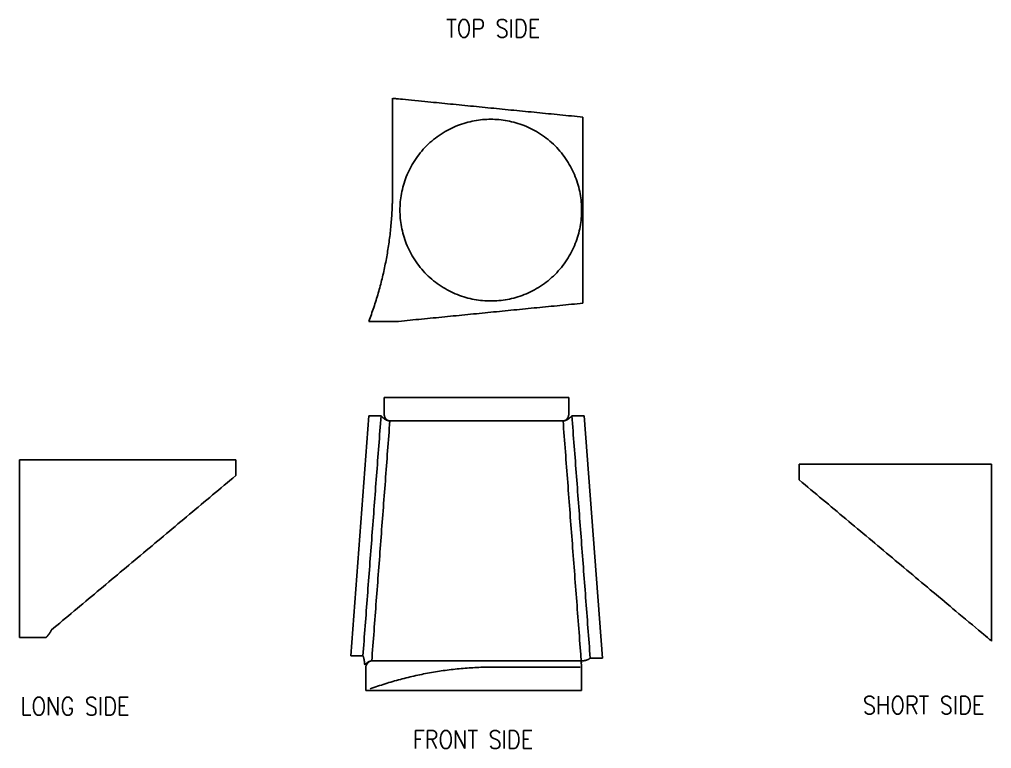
# Model space of a CAD drawing. Extents: x -305 to 4862, y -115 to 900.
# Drawn here: x -214.3 to 104.7, y -115.2 to 124.1 of the extents above; entities that cross this region are included whole.
import ezdxf
from ezdxf.enums import TextEntityAlignment as Align

# ---------------------------------------------------------------- set-up
doc = ezdxf.new("R2010")
doc.units = 0
doc.header["$LTSCALE"] = 12
doc.header["$MEASUREMENT"] = 0
for name, color, linetype in [('COVER', 3, 'CONTINUOUS'), ('DIM', 1, 'CONTINUOUS'), ('SHOP TAG', 11, 'CONTINUOUS')]:
    doc.layers.add(name, color=color, linetype=linetype)
doc.styles.add('ROMANS', font='ROMANS.shx', dxfattribs={"width": 0.85, "height": 5.76})

msp = doc.modelspace()

# ---------------------------------------------------------------- linework, layer by layer
at = {"layer": 'COVER'}
for p, q in [((-105.581187, -84.781866), (-99.628137, -5.993879)), ((-95.628137, -5.993879), (-99.628137, -5.993879)), ((-33.002181, -5.993879), (-29.026131, -5.993879)), ((-22.997327, -85.467482), (-29.026131, -5.993879)), ((-214.274731, -78.768288), (-205.561614, -78.768288)), ((-101.581187, -84.781866), (-105.581187, -84.781866)), ((-26.997327, -85.467482), (-22.997327, -85.467482)), ((-29.950112, -86.403486), (-29.798996, -88.403486)), ((-29.798996, -96.087248), (-29.798996, -88.403486)), ((-100.565159, -96.087248), (-29.798996, -96.087248))]:
    msp.add_line(p, q, dxfattribs=at)
for points, degree, knots in [([(-29.36235, 92.039808), (-89.86235, 98.015116), (-91.86235, 98.212647)], 1, [0, 0, 60.7943608682, 62.8040918059, 62.8040918059]), ([(-99.640472, 25.016333), (-97.640472, 25.016333), (-89.874666, 25.016333)], 1, [-2, -2, 0, 7.7658058445, 7.7658058445]), ([(-92.729588, -7.647696), (-92.759534, -7.647697), (-92.803166, -7.646875), (-92.859564, -7.644253), (-92.89882, -7.641764), (-92.937175, -7.638704), (-92.975481, -7.635019), (-93.01374, -7.630708), (-93.051952, -7.625772), (-93.090116, -7.620213), (-93.128233, -7.614031), (-93.166302, -7.607227), (-93.204323, -7.599803), (-93.242297, -7.591761), (-93.280224, -7.583102), (-93.318106, -7.573829), (-93.355942, -7.563943), (-93.39373, -7.553448), (-93.431471, -7.542346), (-93.469166, -7.530642), (-93.506813, -7.518337), (-93.544415, -7.505436), (-93.58197, -7.491943), (-93.619485, -7.477858), (-93.656954, -7.463189), (-93.694377, -7.447941), (-93.731756, -7.432116), (-93.769091, -7.415721), (-93.80638, -7.39876), (-93.843626, -7.381239), (-93.880829, -7.363164), (-93.917994, -7.344536), (-93.955118, -7.325364), (-93.992199, -7.305655), (-94.029238, -7.285415), (-94.065402, -7.265119), (-94.099881, -7.245281), (-94.131864, -7.226462), (-94.162191, -7.208256), (-94.19168, -7.190218), (-94.221145, -7.171863), (-94.250586, -7.153195), (-94.280003, -7.134218), (-94.309397, -7.114937), (-94.338768, -7.095355), (-94.368117, -7.075476), (-94.397443, -7.055304), (-94.426746, -7.034844), (-94.456028, -7.0141), (-94.485289, -6.993076), (-94.514529, -6.971776), (-94.543748, -6.950206), (-94.572946, -6.928369), (-94.602125, -6.906271), (-94.631284, -6.883916), (-94.660424, -6.861309), (-94.689545, -6.838454), (-94.718647, -6.815356), (-94.747731, -6.792021), (-94.776797, -6.768453), (-94.805847, -6.744658), (-94.834879, -6.72064), (-94.863894, -6.696404), (-94.892893, -6.671956), (-94.921877, -6.647301), (-94.950845, -6.622444), (-94.979798, -6.597391), (-95.008737, -6.572146), (-95.037661, -6.546716), (-95.066572, -6.521106), (-95.095469, -6.495321), (-95.124354, -6.469367), (-95.153226, -6.44325), (-95.182086, -6.416974), (-95.210935, -6.390546), (-95.239772, -6.363972), (-95.268598, -6.337257), (-95.297415, -6.310406), (-95.326221, -6.283427), (-95.355018, -6.256324), (-95.383807, -6.229103), (-95.412586, -6.201771), (-95.441358, -6.174333), (-95.470123, -6.146794), (-95.498885, -6.119157), (-95.527644, -6.091429), (-95.570777, -6.04971), (-95.604254, -6.017164), (-95.628137, -5.993879)], 3, [0, 0, 0, 0, 0.0262251502, 0.0382099722, 0.0494421791, 0.0606718599, 0.0719045755, 0.0831422973, 0.0943881082, 0.1056454563, 0.1169158262, 0.1282042235, 0.1395119873, 0.1508405604, 0.1621966888, 0.1735796669, 0.1849947453, 0.1964424306, 0.2079239845, 0.219446174, 0.2310075098, 0.2426091654, 0.2542591233, 0.2659541204, 0.2777008862, 0.2894969743, 0.301343279, 0.3132474892, 0.3252055464, 0.3372182314, 0.3492938411, 0.3614270255, 0.3736252108, 0.3858834209, 0.3982021183, 0.4105890919, 0.4222009218, 0.4330379517, 0.4430867567, 0.4531778697, 0.4633115407, 0.4734878661, 0.4837069836, 0.4939689339, 0.5042737445, 0.5146214018, 0.5250118257, 0.5354449496, 0.5459205889, 0.5564386254, 0.5669987729, 0.5776008634, 0.5882445128, 0.5989295047, 0.6096553604, 0.6204218173, 0.6312283058, 0.6420745187, 0.6529597993, 0.6638837978, 0.6748457742, 0.6858453383, 0.6968816707, 0.7079543423, 0.7190624588, 0.7302055545, 0.7413826635, 0.7525932857, 0.7638363882, 0.7751114382, 0.7864173397, 0.7977535295, 0.8091188526, 0.8205127174, 0.8319339141, 0.8433818246, 0.8548551886, 0.8663533635, 0.8778750424, 0.8894195605, 0.9009855684, 0.9125723811, 0.9241786108, 0.9358035545, 0.9474474302, 0.9591111595, 0.9707887411, 1, 1, 1, 1]), ([(-94.612109, -5.198874), (-94.612109, -5.226372), (-94.611631, -5.265636), (-94.610117, -5.316632), (-94.6087, -5.351864), (-94.606913, -5.387036), (-94.604758, -5.422144), (-94.602235, -5.45718), (-94.599343, -5.492139), (-94.596084, -5.527013), (-94.592457, -5.561796), (-94.588465, -5.596482), (-94.584107, -5.631064), (-94.579384, -5.665536), (-94.574298, -5.699892), (-94.568848, -5.734125), (-94.563037, -5.768229), (-94.556865, -5.802199), (-94.550333, -5.836026), (-94.543358, -5.870119), (-94.535836, -5.904879), (-94.527642, -5.940698), (-94.518834, -5.977143), (-94.509491, -6.013786), (-94.499715, -6.050206), (-94.489507, -6.086395), (-94.478871, -6.122344), (-94.467808, -6.158047), (-94.456322, -6.193494), (-94.444414, -6.228677), (-94.432088, -6.263589), (-94.419345, -6.298221), (-94.406191, -6.332566), (-94.392626, -6.366616), (-94.378654, -6.400363), (-94.364279, -6.433799), (-94.349503, -6.466918), (-94.334331, -6.49971), (-94.318764, -6.53217), (-94.302808, -6.564289), (-94.286466, -6.59606), (-94.26974, -6.627477), (-94.252636, -6.658531), (-94.235157, -6.689216), (-94.217307, -6.719524), (-94.199089, -6.74945), (-94.180509, -6.778986), (-94.16157, -6.808125), (-94.142277, -6.836861), (-94.122418, -6.865499), (-94.101762, -6.894326), (-94.080058, -6.92361), (-94.057503, -6.953001), (-94.034316, -6.982167), (-94.010734, -7.010798), (-93.986765, -7.038885), (-93.962416, -7.066421), (-93.937692, -7.093398), (-93.912601, -7.119808), (-93.887149, -7.145645), (-93.861344, -7.170902), (-93.835193, -7.19557), (-93.808703, -7.219645), (-93.781881, -7.243118), (-93.754734, -7.265984), (-93.72727, -7.288236), (-93.699497, -7.309868), (-93.671422, -7.330874), (-93.643053, -7.351248), (-93.614397, -7.370985), (-93.585463, -7.390079), (-93.556259, -7.408526), (-93.526497, -7.426497), (-93.495876, -7.444139), (-93.464081, -7.461565), (-93.431402, -7.478548), (-93.398143, -7.494891), (-93.364624, -7.510429), (-93.330855, -7.525155), (-93.296847, -7.539067), (-93.262612, -7.552158), (-93.228161, -7.564425), (-93.193504, -7.575863), (-93.158654, -7.586469), (-93.123622, -7.596239), (-93.088419, -7.605171), (-93.053057, -7.613261), (-93.017547, -7.620506), (-92.981901, -7.626904), (-92.946131, -7.632454), (-92.910249, -7.637152), (-92.874265, -7.640998), (-92.838193, -7.643991), (-92.78998, -7.646842), (-92.753749, -7.647696), (-92.729588, -7.647696)], 3, [0, 0, 0, 0, 0.0240814185, 0.0343860824, 0.0446793065, 0.054960338, 0.0652284304, 0.0754828437, 0.0857228454, 0.0959477103, 0.1061567211, 0.116349169, 0.1265243539, 0.1366815849, 0.1468201805, 0.1569394696, 0.1670387911, 0.1771174949, 0.1871749422, 0.1972105057, 0.2075930875, 0.2183202056, 0.2293893204, 0.2404283202, 0.2514364383, 0.2624129297, 0.2733570717, 0.284268165, 0.2951455339, 0.3059885272, 0.316796519, 0.327568909, 0.3383051238, 0.3490046171, 0.3596668704, 0.3702913939, 0.380877727, 0.3914254389, 0.4019341297, 0.4124034303, 0.4228330037, 0.433222545, 0.4435717829, 0.4538804793, 0.4641484305, 0.4743754677, 0.4845614574, 0.494706302, 0.5048099405, 0.5148723486, 0.5252254445, 0.5358664078, 0.5467924727, 0.5576690302, 0.5684963157, 0.5792746225, 0.5900043021, 0.6006857647, 0.6113194795, 0.6219059746, 0.6324458379, 0.6429397165, 0.653388317, 0.6637924053, 0.6741528065, 0.6844704044, 0.6947461414, 0.7049810176, 0.7151760904, 0.7253324735, 0.7354513363, 0.7455339027, 0.7555814501, 0.7658972344, 0.7764807308, 0.7873316131, 0.7981478317, 0.8089313757, 0.8196842956, 0.8304086992, 0.8411067489, 0.8517806578, 0.8624326854, 0.8730651342, 0.8836803448, 0.8942806919, 0.9048685799, 0.9154464378, 0.9260167145, 0.9365818745, 0.9471443923, 0.9577067477, 0.968271421, 0.9788408877, 1, 1, 1, 1]), ([(-35.900729, -7.647696), (-35.876568, -7.647696), (-35.840338, -7.646842), (-35.792124, -7.643991), (-35.756052, -7.640998), (-35.720069, -7.637152), (-35.684186, -7.632454), (-35.648416, -7.626904), (-35.61277, -7.620506), (-35.577261, -7.613261), (-35.541898, -7.605171), (-35.506695, -7.596239), (-35.471663, -7.586469), (-35.436813, -7.575863), (-35.402157, -7.564425), (-35.367705, -7.552158), (-35.33347, -7.539067), (-35.299463, -7.525155), (-35.265694, -7.510429), (-35.232174, -7.494891), (-35.198916, -7.478548), (-35.166237, -7.461565), (-35.134442, -7.444139), (-35.103821, -7.426497), (-35.074059, -7.408526), (-35.044854, -7.390079), (-35.01592, -7.370985), (-34.987264, -7.351248), (-34.958895, -7.330874), (-34.93082, -7.309868), (-34.903047, -7.288236), (-34.875583, -7.265984), (-34.848437, -7.243118), (-34.821614, -7.219645), (-34.795124, -7.19557), (-34.768973, -7.170902), (-34.743168, -7.145645), (-34.717717, -7.119808), (-34.692626, -7.093398), (-34.667902, -7.066421), (-34.643552, -7.038885), (-34.619583, -7.010798), (-34.596002, -6.982167), (-34.572814, -6.953001), (-34.550259, -6.92361), (-34.528555, -6.894326), (-34.507899, -6.865499), (-34.48804, -6.836861), (-34.468747, -6.808125), (-34.449808, -6.778986), (-34.431228, -6.74945), (-34.413011, -6.719524), (-34.395161, -6.689216), (-34.377681, -6.658531), (-34.360577, -6.627477), (-34.343852, -6.59606), (-34.327509, -6.564289), (-34.311553, -6.53217), (-34.295987, -6.49971), (-34.280814, -6.466918), (-34.266039, -6.433799), (-34.251663, -6.400363), (-34.237692, -6.366616), (-34.224127, -6.332566), (-34.210972, -6.298221), (-34.19823, -6.263589), (-34.185904, -6.228677), (-34.173996, -6.193494), (-34.162509, -6.158047), (-34.151447, -6.122344), (-34.14081, -6.086395), (-34.130603, -6.050206), (-34.120826, -6.013786), (-34.111483, -5.977143), (-34.102675, -5.940698), (-34.094482, -5.904879), (-34.08696, -5.870119), (-34.079985, -5.836026), (-34.073453, -5.802199), (-34.067281, -5.768229), (-34.061469, -5.734125), (-34.05602, -5.699892), (-34.050933, -5.665536), (-34.04621, -5.631064), (-34.041852, -5.596482), (-34.03786, -5.561796), (-34.034234, -5.527013), (-34.030975, -5.492139), (-34.028083, -5.45718), (-34.025559, -5.422144), (-34.023404, -5.387036), (-34.021618, -5.351864), (-34.020201, -5.316632), (-34.018687, -5.265636), (-34.018209, -5.226372), (-34.018209, -5.198874)], 3, [0, 0, 0, 0, 0.0211591123, 0.031728579, 0.0422932523, 0.0528556077, 0.0634181255, 0.0739832855, 0.0845535622, 0.0951314201, 0.1057193081, 0.1163196552, 0.1269348658, 0.1375673146, 0.1482193422, 0.1588932511, 0.1695913008, 0.1803157044, 0.1910686243, 0.2018521683, 0.2126683869, 0.2235192692, 0.2341027656, 0.2444185499, 0.2544660973, 0.2645486637, 0.2746675265, 0.2848239096, 0.2950189824, 0.3052538586, 0.3155295956, 0.3258471935, 0.3362075947, 0.346611683, 0.3570602835, 0.3675541621, 0.3780940254, 0.3886805205, 0.3993142353, 0.4099956979, 0.4207253775, 0.4315036843, 0.4423309698, 0.4532075273, 0.4641335922, 0.4747745555, 0.4851276514, 0.4951900595, 0.505293698, 0.5154385426, 0.5256245323, 0.5358515695, 0.5461195207, 0.5564282171, 0.566777455, 0.5771669963, 0.5875965697, 0.5980658703, 0.6085745611, 0.619122273, 0.6297086061, 0.6403331296, 0.6509953829, 0.6616948762, 0.672431091, 0.683203481, 0.6940114728, 0.7048544661, 0.715731835, 0.7266429283, 0.7375870703, 0.7485635617, 0.7595716798, 0.7706106796, 0.7816797944, 0.7924069125, 0.8027894943, 0.8128250578, 0.8228825051, 0.8329612089, 0.8430605304, 0.8531798195, 0.8633184151, 0.8734756461, 0.883650831, 0.8938432789, 0.9040522897, 0.9142771546, 0.9245171563, 0.9347715696, 0.945039662, 0.9553206935, 0.9656139176, 0.9759185815, 1, 1, 1, 1]), ([(-35.900729, -7.647696), (-35.870783, -7.647697), (-35.827152, -7.646875), (-35.770753, -7.644253), (-35.731497, -7.641764), (-35.693142, -7.638704), (-35.654837, -7.635019), (-35.616578, -7.630708), (-35.578366, -7.625772), (-35.540202, -7.620213), (-35.502085, -7.614031), (-35.464015, -7.607227), (-35.425994, -7.599803), (-35.38802, -7.591761), (-35.350094, -7.583102), (-35.312211, -7.573829), (-35.274376, -7.563943), (-35.236588, -7.553448), (-35.198846, -7.542346), (-35.161152, -7.530642), (-35.123504, -7.518337), (-35.085903, -7.505436), (-35.048347, -7.491943), (-35.010833, -7.477858), (-34.973364, -7.463189), (-34.93594, -7.447941), (-34.898561, -7.432116), (-34.861227, -7.415721), (-34.823937, -7.39876), (-34.786691, -7.381239), (-34.749489, -7.363164), (-34.712323, -7.344536), (-34.6752, -7.325364), (-34.638119, -7.305655), (-34.601079, -7.285415), (-34.564915, -7.265119), (-34.530436, -7.245281), (-34.498453, -7.226462), (-34.468127, -7.208256), (-34.438638, -7.190218), (-34.409173, -7.171863), (-34.379732, -7.153195), (-34.350314, -7.134218), (-34.32092, -7.114937), (-34.291549, -7.095355), (-34.262201, -7.075476), (-34.232875, -7.055304), (-34.203571, -7.034844), (-34.174289, -7.0141), (-34.145028, -6.993076), (-34.115789, -6.971776), (-34.08657, -6.950206), (-34.057371, -6.928369), (-34.028192, -6.906271), (-33.999033, -6.883916), (-33.969894, -6.861309), (-33.940773, -6.838454), (-33.911671, -6.815356), (-33.882586, -6.792021), (-33.85352, -6.768453), (-33.824471, -6.744658), (-33.795439, -6.72064), (-33.766423, -6.696404), (-33.737424, -6.671956), (-33.708441, -6.647301), (-33.679472, -6.622444), (-33.650519, -6.597391), (-33.621581, -6.572146), (-33.592656, -6.546716), (-33.563746, -6.521106), (-33.534848, -6.495321), (-33.505964, -6.469367), (-33.477091, -6.44325), (-33.448231, -6.416974), (-33.419383, -6.390546), (-33.390546, -6.363972), (-33.361719, -6.337257), (-33.332903, -6.310406), (-33.304096, -6.283427), (-33.275299, -6.256324), (-33.246511, -6.229103), (-33.217731, -6.201771), (-33.18896, -6.174333), (-33.160194, -6.146794), (-33.131432, -6.119157), (-33.102673, -6.091429), (-33.05954, -6.04971), (-33.026063, -6.017164), (-33.002181, -5.993879)], 3, [0, 0, 0, 0, 0.0262251502, 0.0382099722, 0.0494421791, 0.0606718599, 0.0719045755, 0.0831422973, 0.0943881082, 0.1056454563, 0.1169158262, 0.1282042235, 0.1395119873, 0.1508405604, 0.1621966888, 0.1735796669, 0.1849947453, 0.1964424306, 0.2079239845, 0.219446174, 0.2310075098, 0.2426091654, 0.2542591233, 0.2659541204, 0.2777008862, 0.2894969743, 0.301343279, 0.3132474892, 0.3252055464, 0.3372182314, 0.3492938411, 0.3614270255, 0.3736252108, 0.3858834209, 0.3982021183, 0.4105890919, 0.4222009218, 0.4330379517, 0.4430867567, 0.4531778697, 0.4633115407, 0.4734878661, 0.4837069836, 0.4939689339, 0.5042737445, 0.5146214018, 0.5250118257, 0.5354449496, 0.5459205889, 0.5564386254, 0.5669987729, 0.5776008634, 0.5882445128, 0.5989295047, 0.6096553604, 0.6204218173, 0.6312283058, 0.6420745187, 0.6529597993, 0.6638837978, 0.6748457742, 0.6858453383, 0.6968816707, 0.7079543423, 0.7190624588, 0.7302055545, 0.7413826635, 0.7525932857, 0.7638363882, 0.7751114382, 0.7864173397, 0.7977535295, 0.8091188526, 0.8205127174, 0.8319339141, 0.8433818246, 0.8548551886, 0.8663533635, 0.8778750424, 0.8894195605, 0.9009855684, 0.9125723811, 0.9241786108, 0.9358035545, 0.9474474302, 0.9591111595, 0.9707887411, 1, 1, 1, 1]), ([(104.694658, -21.818612), (102.694658, -21.818612), (41.599698, -21.818612)], 1, [-2, -2, 0, 61.0949599514, 61.0949599514]), ([(41.599698, -27.017486), (102.694658, -78.198711), (104.694658, -79.874175)], 1, [0, 0, 79.7001372765, 82.3091949579, 82.3091949579]), ([(-205.561614, -78.768288), (-205.545251, -78.749792), (-205.52134, -78.722707), (-205.489962, -78.687046), (-205.467455, -78.661411), (-205.4451, -78.635897), (-205.4229, -78.610501), (-205.400852, -78.585226), (-205.378959, -78.560071), (-205.357219, -78.535036), (-205.335634, -78.510122), (-205.314202, -78.485328), (-205.292925, -78.460655), (-205.271803, -78.436103), (-205.250835, -78.411673), (-205.230022, -78.387364), (-205.209365, -78.363177), (-205.188862, -78.339111), (-205.168515, -78.315168), (-205.148324, -78.291347), (-205.128288, -78.267649), (-205.108409, -78.244073), (-205.088685, -78.22062), (-205.069117, -78.19729), (-205.049706, -78.174084), (-205.030151, -78.15064), (-205.010159, -78.126603), (-204.989441, -78.101619), (-204.968315, -78.07606), (-204.947092, -78.050296), (-204.926074, -78.024695), (-204.905262, -77.999257), (-204.884656, -77.973982), (-204.864256, -77.94887), (-204.844062, -77.923922), (-204.824076, -77.899138), (-204.804296, -77.874518), (-204.784723, -77.850063), (-204.765358, -77.825772), (-204.7462, -77.801646), (-204.727249, -77.777685), (-204.708253, -77.753567), (-204.688962, -77.728971), (-204.66914, -77.703582), (-204.649059, -77.677739), (-204.628985, -77.651775), (-204.609175, -77.626023), (-204.589631, -77.600482), (-204.570351, -77.575153), (-204.551336, -77.550035), (-204.532587, -77.525131), (-204.514104, -77.500439), (-204.495887, -77.47596), (-204.477721, -77.451404), (-204.459399, -77.426483), (-204.440725, -77.400914), (-204.421935, -77.375007), (-204.403258, -77.349064), (-204.384911, -77.323388), (-204.366895, -77.297977), (-204.349209, -77.272832), (-204.331668, -77.247688), (-204.314097, -77.222282), (-204.29633, -77.196356), (-204.278577, -77.170196), (-204.261038, -77.144084), (-204.243902, -77.118298), (-204.227006, -77.092591), (-204.210201, -77.066722), (-204.193349, -77.040455), (-204.176637, -77.014058), (-204.160099, -76.987562), (-204.143766, -76.960999), (-204.12752, -76.934149), (-204.111535, -76.907266), (-204.095845, -76.880386), (-204.080485, -76.853543), (-204.06536, -76.826534), (-204.050515, -76.799398), (-204.035998, -76.772173), (-204.021758, -76.744709), (-204.007856, -76.717049), (-203.994268, -76.689054), (-203.98117, -76.660989), (-203.968554, -76.632728), (-203.956518, -76.604367), (-203.945087, -76.575797), (-203.934383, -76.54712), (-203.924531, -76.518441), (-203.915574, -76.489589), (-203.907613, -76.460417), (-203.90079, -76.43068), (-203.893669, -76.390737), (-203.890988, -76.360378), (-203.890973, -76.3402)], 3, [0, 0, 0, 0, 0.0248896104, 0.0364142538, 0.0478748766, 0.0592713983, 0.0706037392, 0.08187182, 0.0930755626, 0.1042148895, 0.1152897237, 0.1262999894, 0.1372456114, 0.1481265151, 0.158942627, 0.1696938742, 0.1803801847, 0.1910014874, 0.2015577117, 0.2120487883, 0.2224746483, 0.232835224, 0.2431304484, 0.2533602552, 0.2635245794, 0.2736233565, 0.2841293782, 0.2950358706, 0.3063360508, 0.3175502719, 0.3286784452, 0.3397204837, 0.3506763019, 0.3615458163, 0.3723289448, 0.3830256071, 0.3936357248, 0.4041592213, 0.4145960216, 0.4249460528, 0.4352092438, 0.4453855255, 0.4558895512, 0.46671354, 0.4778497045, 0.488875531, 0.4997909365, 0.5105958416, 0.5212901704, 0.5318738508, 0.5423468142, 0.5527089963, 0.5629603364, 0.5731007782, 0.5834953365, 0.5941352793, 0.6050118743, 0.6157513232, 0.6263535811, 0.6368186107, 0.6471463824, 0.6573368749, 0.6677180877, 0.6782804065, 0.6890142285, 0.6995819518, 0.7099836126, 0.7202192626, 0.730586344, 0.7410744433, 0.7516731784, 0.7620748279, 0.7725546249, 0.7831014329, 0.7937041761, 0.8040768051, 0.8144707786, 0.8248744188, 0.8352761629, 0.8456452738, 0.8559697024, 0.8664555494, 0.8768457922, 0.8873319, 0.8976699495, 0.9080365644, 0.9183825098, 0.9286815041, 0.9388842716, 0.9489418192, 0.9591249184, 0.9693538839, 0.9796813242, 1, 1, 1, 1]), ([(-26.997327, -85.467482), (-27.04026, -85.509335), (-27.108217, -85.569249), (-27.204292, -85.643667), (-27.280009, -85.69764), (-27.358744, -85.749458), (-27.440321, -85.799144), (-27.519769, -85.843999), (-27.591696, -85.881919), (-27.65043, -85.911208), (-27.700198, -85.935002), (-27.745603, -85.955941), (-27.791514, -85.976368), (-27.837907, -85.996284), (-27.884758, -86.015693), (-27.932045, -86.034598), (-27.979747, -86.052999), (-28.027839, -86.070898), (-28.076297, -86.088299), (-28.125096, -86.105205), (-28.174209, -86.121618), (-28.223613, -86.137539), (-28.273283, -86.152971), (-28.323197, -86.167917), (-28.373331, -86.182378), (-28.423662, -86.196358), (-28.474166, -86.209858), (-28.524818, -86.222881), (-28.575594, -86.23543), (-28.626468, -86.247506), (-28.677417, -86.259112), (-28.728418, -86.27025), (-28.779445, -86.280922), (-28.830475, -86.291132), (-28.881485, -86.300881), (-28.93245, -86.310172), (-28.983346, -86.319006), (-29.034151, -86.327387), (-29.084839, -86.335317), (-29.140916, -86.343617), (-29.207818, -86.352865), (-29.29091, -86.363323), (-29.384343, -86.373673), (-29.482289, -86.382911), (-29.578936, -86.390434), (-29.674097, -86.396262), (-29.797626, -86.401749), (-29.889471, -86.403483), (-29.950112, -86.403486)], 3, [0, 0, 0, 0, 0.0568591607, 0.0858434422, 0.1152374735, 0.1450344673, 0.1752290065, 0.2058194911, 0.2315582941, 0.2523433499, 0.2680698429, 0.2838796203, 0.2997683781, 0.3157319945, 0.3317666082, 0.3478686966, 0.364034744, 0.3802605486, 0.3965411484, 0.412871072, 0.4292449525, 0.4456575233, 0.4621036992, 0.4785786577, 0.4950775261, 0.5115949966, 0.528125363, 0.5446627221, 0.5612012465, 0.5777350365, 0.5942582029, 0.6107649494, 0.6272493406, 0.6437053074, 0.6601267919, 0.6765078583, 0.6928425639, 0.7091246892, 0.7253478187, 0.7415054208, 0.7628935439, 0.789408252, 0.8209376391, 0.8520553974, 0.8827203229, 0.9128819414, 0.9424826543, 1, 1, 1, 1]), ([(-100.565159, -88.09876), (-100.549245, -88.057638), (-100.524466, -87.99649), (-100.489549, -87.916023), (-100.462605, -87.856622), (-100.434854, -87.798052), (-100.406311, -87.740342), (-100.37699, -87.683522), (-100.346905, -87.627621), (-100.316071, -87.572666), (-100.284504, -87.518685), (-100.252221, -87.465706), (-100.219236, -87.413754), (-100.185567, -87.362856), (-100.151231, -87.313038), (-100.116244, -87.264325), (-100.080625, -87.216741), (-100.044391, -87.17031), (-100.00756, -87.125056), (-99.970152, -87.081), (-99.932184, -87.038167), (-99.893676, -86.996576), (-99.854646, -86.956249), (-99.815116, -86.917207), (-99.775104, -86.879468), (-99.73463, -86.843053), (-99.693715, -86.807978), (-99.65238, -86.774263), (-99.610645, -86.741924), (-99.56853, -86.710977), (-99.526058, -86.681438), (-99.483249, -86.653322), (-99.440125, -86.626643), (-99.396708, -86.601415), (-99.353019, -86.57765), (-99.30908, -86.555361), (-99.264914, -86.534559), (-99.220542, -86.515254), (-99.175987, -86.497457), (-99.131271, -86.481176), (-99.086418, -86.46642), (-99.041448, -86.453196), (-98.996386, -86.441512), (-98.951254, -86.431372), (-98.906074, -86.422784), (-98.86087, -86.41575), (-98.815664, -86.410275), (-98.755502, -86.405064), (-98.710298, -86.403486), (-98.680205, -86.403486)], 3, [0, 0, 0, 0, 0.0492228815, 0.0736444726, 0.0979171694, 0.122035391, 0.1459937624, 0.1697871258, 0.1934105512, 0.2168593472, 0.2401290726, 0.2632155479, 0.2861148668, 0.3088234077, 0.3313378467, 0.3536551687, 0.3757726806, 0.3976880235, 0.4193991857, 0.4409045149, 0.4622027318, 0.4832929424, 0.5041746515, 0.5248477748, 0.5453126521, 0.5655700593, 0.5856212207, 0.6054678204, 0.6251120137, 0.6445564365, 0.6638042154, 0.6828589759, 0.7017248487, 0.720406476, 0.7389090147, 0.7572381385, 0.7754000372, 0.7934014141, 0.8112494807, 0.8289519477, 0.8465170138, 0.8639533509, 0.8812700859, 0.8984767786, 0.9155833961, 0.9326002844, 0.9495381353, 0.9664079504, 1, 1, 1, 1]), ([(-100.565159, -96.087248), (-100.565159, -94.087248), (-100.565159, -88.09876)], 1, [-2, -2, 0, 5.9884880668, 5.9884880668])]:
    msp.add_open_spline(points, degree=degree, knots=knots, dxfattribs=at)
for points in [[(-91.86235, 98.212647), (-91.86235, 67.516333)], [(-29.36235, 30.992858), (-29.36235, 92.039808)], [(-89.874666, 25.016333), (-29.36235, 30.992858)], [(-34.018209, 0), (-94.612109, 0)], [(-94.612109, 0), (-94.612109, -5.198874)], [(-34.018209, -5.198874), (-34.018209, 0)], [(-35.900729, -7.647696), (-92.729588, -7.647696)], [(-203.890973, -20.40164), (-214.274731, -20.40164)], [(-214.274731, -20.40164), (-214.274731, -78.768288)], [(-143.323077, -20.40164), (-203.890973, -20.40164)], [(-143.323077, -25.600514), (-143.323077, -20.40164)], [(41.599698, -21.818612), (41.599698, -27.017486)], [(104.694658, -79.874175), (104.694658, -21.818612)], [(-203.890973, -76.3402), (-143.323077, -25.600514)], [(-58.315159, -88.403486), (-30.298996, -88.403486)]]:
    msp.add_open_spline(points, degree=1, dxfattribs=at)
msp.add_rational_spline([(-89.42485, 61.516333), (-89.42485, 91.328833), (-59.61235, 91.328833), (-29.79985, 91.328833), (-29.79985, 61.516333), (-29.79985, 31.703833), (-59.61235, 31.703833), (-89.42485, 31.703833), (-89.42485, 61.516333)], [1, 0.707106781187, 1, 0.707106781187, 1, 0.707106781187, 1, 0.707106781187, 1], degree=2, knots=[0, 0, 0, 46.8293654926, 46.8293654926, 93.6587309851, 93.6587309851, 140.4880964777, 140.4880964777, 187.3174619703, 187.3174619703, 187.3174619703], dxfattribs=at)
for points, weights in [([(-91.86235, 67.516333), (-91.86235, 65.373548), (-91.938851, 63.23213)], [1, 0.999840610193, 1]), ([(-91.938851, 63.23213), (-92.644117, 43.490311), (-99.640472, 25.016333)], [1, 0.986719433526, 1]), ([(-58.315159, -88.403486), (-79.394185, -88.403486), (-99.211323, -95.587248)], [1, 0.98440402426, 0.998952259969])]:
    msp.add_rational_spline(points, weights, degree=2, dxfattribs=at)
at = {"layer": 'SHOP TAG'}
for points in [[(-95.628137, -5.993879), (-101.581187, -84.781866)], [(-33.002181, -5.993879), (-26.997327, -85.467482)], [(-92.729588, -7.647696), (-98.680205, -86.403486)], [(-92.729588, -7.647696), (-35.900729, -7.647696)]]:
    msp.add_open_spline(points, degree=1, dxfattribs=at)
for points, degree, knots in [([(-29.950112, -86.403486), (-29.950112, -86.403486), (-35.900729, -7.647696)], 1, [-2.005700862, -2.005700862, 0, 78.9802781066, 78.9802781066]), ([(-101.581187, -84.781866), (-101.564007, -84.798701), (-101.541235, -84.825947), (-101.515229, -84.864006), (-101.498026, -84.891935), (-101.482343, -84.919799), (-101.467674, -84.948007), (-101.453899, -84.976424), (-101.440861, -85.005098), (-101.428293, -85.034402), (-101.416217, -85.064154), (-101.404632, -85.094207), (-101.393699, -85.123949), (-101.383219, -85.153733), (-101.372997, -85.184012), (-101.362854, -85.215292), (-101.352776, -85.247615), (-101.342972, -85.280288), (-101.33362, -85.312609), (-101.324885, -85.343823), (-101.316555, -85.374525), (-101.30845, -85.405291), (-101.300397, -85.436751), (-101.292397, -85.468904), (-101.28445, -85.50175), (-101.276551, -85.53531), (-101.268705, -85.569561), (-101.260911, -85.604502), (-101.253349, -85.63931), (-101.246187, -85.673112), (-101.239573, -85.705053), (-101.233332, -85.735836), (-101.227282, -85.766281), (-101.22127, -85.797144), (-101.215287, -85.828469), (-101.20934, -85.86021), (-101.203423, -85.892412), (-101.197543, -85.925029), (-101.191691, -85.958107), (-101.185877, -85.991599), (-101.180092, -86.02555), (-101.174343, -86.059913), (-101.168623, -86.094735), (-101.16294, -86.129969), (-101.157286, -86.165659), (-101.151668, -86.201759), (-101.146079, -86.238316), (-101.140527, -86.275281), (-101.135003, -86.312701), (-101.129516, -86.350528), (-101.124057, -86.388809), (-101.118634, -86.427496), (-101.113394, -86.465523), (-101.108488, -86.501704), (-101.104049, -86.534924), (-101.099924, -86.566201), (-101.095962, -86.596624), (-101.092018, -86.627284), (-101.088093, -86.658181), (-101.084183, -86.689337), (-101.080292, -86.720728), (-101.076418, -86.752356), (-101.072564, -86.784218), (-101.068727, -86.816315), (-101.064909, -86.848648), (-101.061109, -86.881214), (-101.057327, -86.914014), (-101.053561, -86.947071), (-101.049813, -86.980362), (-101.046083, -87.013885), (-101.042371, -87.047642), (-101.038678, -87.08163), (-101.035002, -87.115851), (-101.031344, -87.150304), (-101.027704, -87.184988), (-101.02408, -87.219926), (-101.020474, -87.255095), (-101.016886, -87.290494), (-101.013316, -87.326123), (-101.009763, -87.361982), (-101.006228, -87.398071), (-101.002576, -87.435788), (-100.998677, -87.476532), (-100.994412, -87.521705), (-100.988396, -87.586344), (-100.983883, -87.635933), (-100.980917, -87.668996)], 3, [0, 0, 0, 0, 0.0242142059, 0.0356822987, 0.0464400472, 0.0572637289, 0.0679025977, 0.0784794233, 0.0890881351, 0.0996476369, 0.1106137997, 0.1214485082, 0.1321087287, 0.1425505803, 0.1532709767, 0.1643177343, 0.1756919904, 0.1873947709, 0.1986984491, 0.2096036213, 0.2200634842, 0.2307600774, 0.2416700493, 0.2527935403, 0.2641546313, 0.2757296922, 0.2875426359, 0.2995698417, 0.3118113479, 0.323443186, 0.3343939184, 0.3446873773, 0.3550999491, 0.3656792634, 0.3763776559, 0.3872427273, 0.3982268131, 0.4093774743, 0.4206470592, 0.4320830792, 0.4436379071, 0.4553589954, 0.4671987521, 0.4792045626, 0.49132888, 0.5036190142, 0.5160274731, 0.5286014834, 0.5412936165, 0.5541510087, 0.5671263033, 0.5802665391, 0.5935244391, 0.6058146928, 0.6170666716, 0.6273037607, 0.6376111668, 0.6479888897, 0.6584601984, 0.6690016539, 0.6796365787, 0.6903414713, 0.7011163316, 0.7119843569, 0.7229221623, 0.7339297476, 0.7450301768, 0.7562001899, 0.7674629136, 0.7787950171, 0.7901965003, 0.8016903487, 0.8132533651, 0.8248855492, 0.8366097378, 0.8484028748, 0.8602878675, 0.8722415817, 0.8842640175, 0.8963779262, 0.9085603225, 0.9208112063, 0.9345699384, 0.9498136896, 0.9665424602, 1, 1, 1, 1]), ([(-100.980917, -87.668996), (-100.941744, -87.632089), (-100.882271, -87.576736), (-100.801684, -87.503332), (-100.739703, -87.447766), (-100.676575, -87.39215), (-100.612338, -87.33663), (-100.547025, -87.281352), (-100.480664, -87.226464), (-100.413285, -87.172121), (-100.344938, -87.118458), (-100.275676, -87.065617), (-100.205546, -87.013741), (-100.134592, -86.962974), (-100.062852, -86.913462), (-99.990358, -86.865349), (-99.917137, -86.818787), (-99.843222, -86.773926), (-99.768661, -86.730903), (-99.693504, -86.689861), (-99.617796, -86.650944), (-99.541581, -86.614295), (-99.464896, -86.580061), (-99.387773, -86.548387), (-99.310242, -86.519425), (-99.232337, -86.493322), (-99.154102, -86.470219), (-99.075583, -86.450262), (-98.996824, -86.433597), (-98.917867, -86.420371), (-98.812516, -86.407536), (-98.733095, -86.403483), (-98.680205, -86.403486)], 3, [0, 0, 0, 0, 0.0601231396, 0.0907586463, 0.1217705544, 0.1531128911, 0.1847419159, 0.216616373, 0.248696906, 0.2809433434, 0.313313992, 0.3457663285, 0.378259867, 0.4107570714, 0.4432237874, 0.4756297119, 0.5079476248, 0.5401505316, 0.5722111548, 0.6041029311, 0.6358031721, 0.6672939575, 0.6985628844, 0.7296038686, 0.7604163335, 0.7910026987, 0.8213682959, 0.8515226642, 0.8814825837, 0.9112726987, 0.9409264018, 1, 1, 1, 1]), ([(-98.680205, -86.403486), (-58.315159, -86.403486), (-29.950112, -86.403486)], 1, [0, 0, 40.3650467613, 68.7300935226, 68.7300935226])]:
    msp.add_open_spline(points, degree=degree, knots=knots, dxfattribs=at)

# ---------------------------------------------------------------- texts
at = {"layer": 'DIM', "style": 'ROMANS', "width": 0.85}
for s, p in [('TOP SIDE', (-58.815828, 118.168346)), ('LONG SIDE', (-196.059983, -104.245932)), ('SHORT SIDE', (82.412995, -103.882311)), ('FRONT SIDE', (-65.432281, -115.159542))]:
    msp.add_text(s, height=5.9218765, dxfattribs=at).set_placement(p, align=Align.CENTER)

doc.saveas('drawing.dxf')
